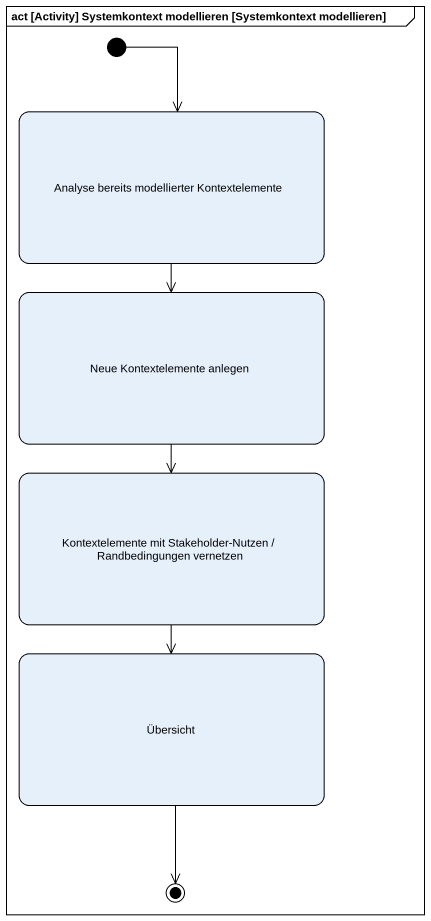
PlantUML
@startuml
mainframe act [Activity] Systemkontext modellieren [Systemkontext modellieren]
hide empty description
state "Analyse bereits modellierter Kontextelemente" as Analyse_bereits
state "Neue Kontextelemente anlegen" as Neue_Kontextelemente_anlegen
state "Kontextelemente mit Stakeholder-Nutzen / Randbedingungen vernetzen" as Kontextelemente_mit
state Übersicht
[*] --> Analyse_bereits
Analyse_bereits --> Neue_Kontextelemente_anlegen
Neue_Kontextelemente_anlegen --> Kontextelemente_mit
Kontextelemente_mit --> Übersicht
Übersicht --> [*]
@enduml
